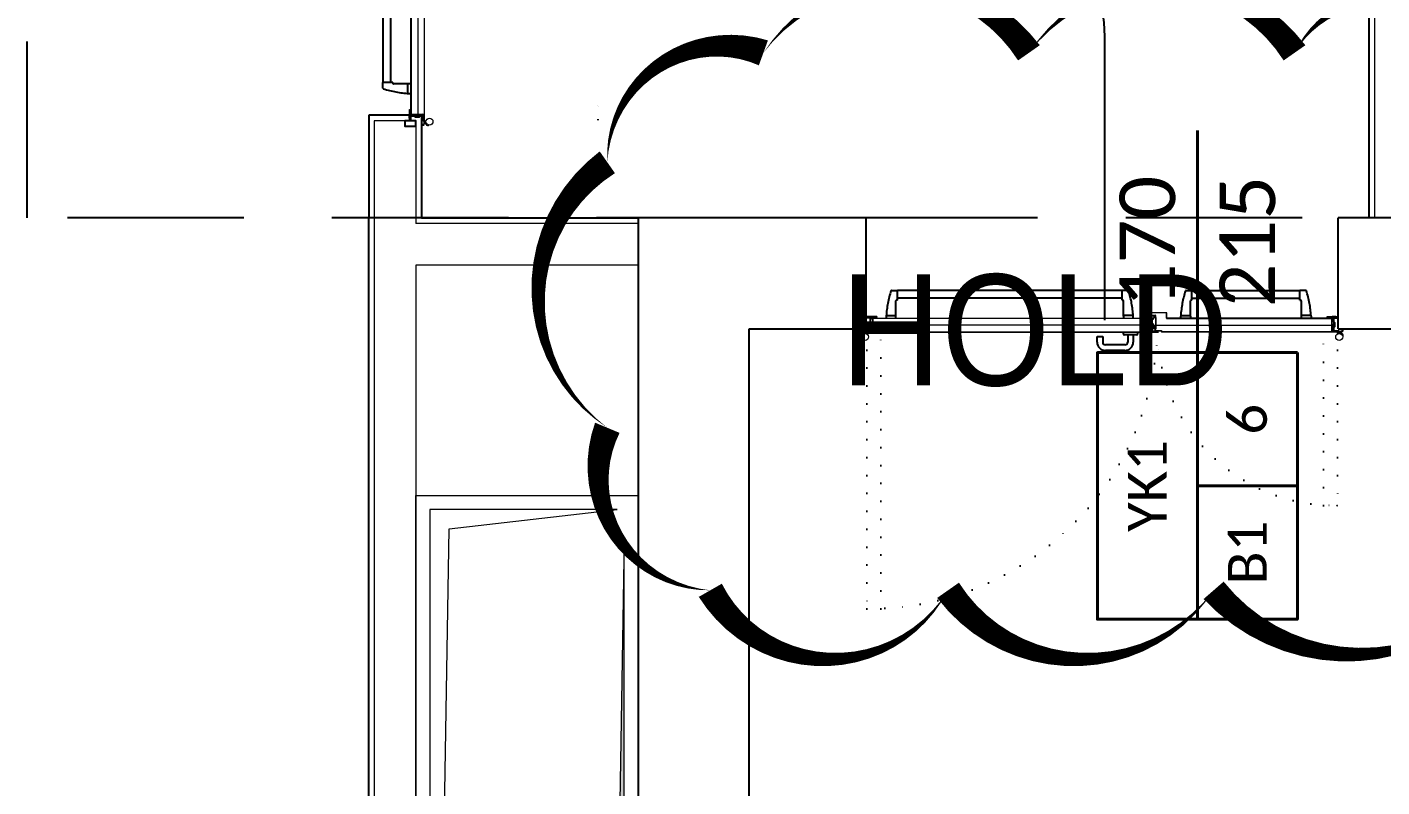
# Model space of a CAD drawing. Header units: metres. Extents: x -20317 to 2216, y -10281 to 3094.
# Drawn here: x -1678.4 to -1190.7, y -6830.8 to -6557.2 of the extents above; entities that cross this region are included whole.
import ezdxf
from ezdxf.enums import TextEntityAlignment as Align

# ---------------------------------------------------------------- set-up
doc = ezdxf.new("R2010")
doc.units = ezdxf.units.M
doc.header["$MEASUREMENT"] = 0
doc.linetypes.add('DOT', pattern=[6.35, 0, -6.35])
doc.linetypes.add('HIDDEN', pattern=[9.525, 6.35, -3.175])
doc.layers.get('0').update_dxf_attribs({"color": 30, "lineweight": 0})
for name, color, linetype in [('6', 242, 'Continuous'), ('AG-DOOR', 2, 'Continuous'), ('AG-DOOR-OPENING', 9, 'HIDDEN'), ('AG-HATCH', 9, 'Continuous'), ('AG-PLASTER', 73, 'Continuous'), ('V-2_Column', 160, 'Continuous'), ('V-2_Wall_Concrete', 160, 'Continuous')]:
    doc.layers.add(name, color=color, linetype=linetype)
for name, color, linetype, lineweight in [('Ag-040', 2, 'Continuous', 20), ('AG-DOOR-NOTATION-FIRE', 1, 'Continuous', 40), ('AG-Door_Aluminum', 60, 'Continuous', 13), ('AG-Insulation_Heat_Rockwool', 95, 'BATTING', 13), ('AG-Wall', 4, 'Continuous', 20), ('HOLD', 7, 'Continuous', 0), ('shaft', 3, 'Continuous', 20)]:
    doc.layers.add(name, color=color, linetype=linetype, lineweight=lineweight)
doc.styles.add('ARIAL-ING', font='arial.ttf')
doc.styles.add('CALIBRI LIGHT', font='calibril.ttf')
doc.linetypes.add('BATTING', pattern='A,0.00254,-2.54,[134,ltypeshp.shx,S=2.54,R=0,X=-2.54,Y=0],-5.08,[134,ltypeshp.shx,S=2.54,R=180,X=2.54,Y=0],-2.54', length=10.16254)

# ---------------------------------------------------------------- blocks, each defined once
blk = doc.blocks.new('A$C25E070F3')
at = {"layer": 'AG-PLASTER'}
for p, q in [((2530, 11880), (2530, 9500)), ((-880, 9870), (-1070, 9870)), ((-1070, 9870), (-1070, 9500)), ((-880, 9870), (-880, 9500)), ((-1070, -2270), (-1070, 9500)), ((-880, 9500), (-100, 9500))]:
    blk.add_line(p, q, dxfattribs=at)
at = {"layer": 'AG-Wall'}
for p, q in [((2550, 11900), (2550, 9500)), ((-900, 9850), (-1050, 9850)), ((-1050, 9850), (-1050, -2250)), ((-900, 9850), (-900, 9480)), ((-100, 9480), (-900, 9480)), ((-100, 9330), (-900, 9330)), ((-900, 9330), (-900, 4000))]:
    blk.add_line(p, q, dxfattribs=at)
at = {"layer": 'V-2_Wall_Concrete', "ltscale": 1000, "transparency": 33554687}
for p, q in [((720, 9500), (-100, 9500)), ((-100, 9500), (-100, -100)), ((720, 9100), (720, 9500)), ((6100, 9500), (2420, 9500)), ((2420, 9100), (2420, 9500)), ((300, 300), (300, 9100)), ((300, 9100), (720, 9100)), ((2420, 9100), (5700, 9100))]:
    blk.add_line(p, q, dxfattribs=at)
blk = doc.blocks.new('$0$A$C742A37F2')
at = {"layer": '6'}
blk.add_line((81.5295, -61.7913), (81.5295, -60.7704), dxfattribs=at)
blk.add_arc((81.0295, -60.7704), 0.5, 0, 90, dxfattribs=at)
blk = doc.blocks.new('conta')
at = {"layer": 'AG-Door_Aluminum', "ltscale": 10}
for p, q in [((-2649.87, 5345.53), (-2649.81, 5345.61)), ((-2649.72, 5345.4), (-2649.28, 5345.4)), ((-2649.25, 5345.41), (-2649.09, 5345.51)), ((-2649.88, 5344.46), (-2649.78, 5344.3)), ((-2649.78, 5344.3), (-2649.74, 5344.3)), ((-2648.97, 5344.05), (-2648.78, 5343.8)), ((-2648.87, 5344.09), (-2648.7, 5343.86)), ((-2648.83, 5344.87), (-2648.56, 5345.24)), ((-2648.77, 5345.12), (-2648.63, 5345.3)), ((-2648.71, 5343.79), (-2648.71, 5343.79)), ((-2648.56, 5345.31), (-2648.56, 5345.31))]:
    blk.add_line(p, q, dxfattribs=at)
for centre, radius, start, end in [((-2653.03, 5345), 3.19, 350.4674, 8.9372), ((-2649.83, 5345.5), 0.05, 140.6345, 188.9372), ((-2649.74, 5345.58), 0.0696, 22.2428, 159.258), ((-2650.94, 5345.01), 1.24, 340.3382, 16.7772), ((-2649.72, 5345.37), 0.03, 90, 196.7772), ((-2649.28, 5345.45), 0.05, 270, 303.0062), ((-2649.08, 5345.49), 0.03, 4.7972, 123.0062), ((-2650.22, 5344.99), 1.27, 338.7066, 23.0418), ((-2649.01, 5345.57), 0.05, 18.7951, 42.1429), ((-2651.17, 5344.83), 2.33, 7.5897, 18.7951), ((-2649.87, 5344.47), 0.02, 170.4674, 213.7451), ((-2649.74, 5344.58), 0.03, 160.3382, 273.2666), ((-2649.56, 5341.55), 3.01, 80.4362, 93.2666), ((-2649.22, 5344.14), 0.231, 353.9571, 81.9004), ((-2649.06, 5344.54), 0.03, 260.4362, 338.7066), ((-2648.89, 5344.11), 0.1, 173.9571, 217.2653), ((-2658.2, 5345.19), 9.36, 353.6857, 357.8537), ((-2648.79, 5344.15), 0.1, 173.6857, 217.2653), ((-2648.81, 5345.15), 0.05, 187.5897, 322.7347), ((-2648.79, 5344.84), 0.05, 142.7347, 180.2669), ((-2648.74, 5343.83), 0.05, 217.2653, 307.2653), ((-2648.74, 5343.83), 0.05, 307.2653, 37.2653), ((-2648.59, 5345.27), 0.05, 52.7347, 142.7347), ((-2648.59, 5345.27), 0.05, 322.7347, 52.7347)]:
    blk.add_arc(centre, radius, start, end, dxfattribs=at)
for points, knots in [([(-2648.98, 5345.6), (-2649, 5345.63), (-2649.09, 5345.71), (-2649.23, 5345.44), (-2649.32, 5345.74), (-2649.39, 5345.46), (-2649.51, 5345.75), (-2649.59, 5345.5), (-2649.65, 5345.57), (-2649.68, 5345.61)], [0.0086373, 0.0086373, 0.0086373, 0.0086373, 0.1097304, 0.3133405, 0.4430081, 0.5658764, 0.7165186, 0.8527974, 0.9648495, 0.9648495, 0.9648495, 0.9648495]), ([(-2649.74, 5344.31), (-2649.74, 5344.34), (-2649.7, 5344.52), (-2649.59, 5344.33), (-2649.34, 5344.36), (-2649.23, 5344.37), (-2649.18, 5344.37)], [0, 0, 0, 0, 0.1008757, 0.3841126, 0.5436166, 0.6906785, 0.6906785, 0.6906785, 0.6906785])]:
    blk.add_open_spline(points, degree=3, knots=knots, dxfattribs=at)
blk = doc.blocks.new('YANGIN KAC KAPI')
at = {"layer": 'AG-HATCH', "lineweight": 5, "ltscale": 2}
h = blk.add_hatch(color=256, dxfattribs=at)
h.dxf.hatch_style = 1
h.paths.add_polyline_path([(-1.6435, -0.0225), (-1.6455, -0.0225), (-1.6455, -0.0085), (-1.6435, -0.0085)])
h = blk.add_hatch(color=256, dxfattribs=at)
h.dxf.hatch_style = 1
h.paths.add_polyline_path([(0.0235, -0.0225), (0.0255, -0.0225), (0.0255, -0.0085), (0.0235, -0.0085)])
at = {"layer": 'AG-DOOR', "color": 4, "lineweight": -2, "ltscale": 10}
for p, q in [((-0.728, 0.0772), (-0.798, 0.0772)), ((-0.728, 0.0572), (-0.798, 0.0572)), ((-0.828, 0.0472), (-0.828, 0.0272)), ((-0.828, 0.0272), (-0.808, 0.0272)), ((-0.808, 0.0272), (-0.808, 0.0472)), ((-0.733, 0.0187), (-0.733, 0.0112)), ((-0.6855, 0.0212), (-0.7305, 0.0212)), ((-0.718, 0.0212), (-0.718, 0.0472)), ((-0.698, 0.0212), (-0.698, 0.0472)), ((-0.683, 0.0112), (-0.683, 0.0187))]:
    blk.add_line(p, q, dxfattribs=at)
at = {"layer": 'AG-DOOR', "color": 9, "linetype": 'HIDDEN', "ltscale": 100}
for p, q in [((-1.5872, -0.0463), (-1.5872, -0.0388)), ((-1.5872, -0.0463), (-1.5872, -0.0388)), ((-1.5872, -0.0463), (-1.5872, -0.0388)), ((-1.5522, -0.0388), (-1.5522, -0.0463)), ((-1.5522, -0.0463), (-1.5522, -0.1013)), ((-0.733, -0.0463), (-0.733, -0.0388)), ((-0.733, -0.0463), (-0.733, -0.0388)), ((-0.733, -0.0463), (-0.733, -0.0388)), ((-0.733, -0.0463), (-0.733, -0.1013)), ((-0.698, -0.0388), (-0.698, -0.0463)), ((-0.527, -0.0388), (-0.527, -0.0463)), ((-0.492, -0.0463), (-0.492, -0.0388)), ((-0.492, -0.0463), (-0.492, -0.0388)), ((-0.492, -0.0463), (-0.492, -0.0388)), ((-0.492, -0.0463), (-0.492, -0.1013)), ((-0.0928, -0.0388), (-0.0928, -0.0463)), ((-0.0928, -0.0463), (-0.0928, -0.1013)), ((-0.0578, -0.0463), (-0.0578, -0.0388)), ((-0.0578, -0.0463), (-0.0578, -0.0388)), ((-0.0578, -0.0463), (-0.0578, -0.0388)), ((-1.5847, -0.0488), (-1.5547, -0.0488)), ((-0.7005, -0.0488), (-0.7305, -0.0488)), ((-0.5245, -0.0488), (-0.4945, -0.0488)), ((-0.0603, -0.0488), (-0.0903, -0.0488)), ((-1.5679, -0.1388), (-1.5472, -0.1388)), ((-1.5472, -0.1038), (-1.5497, -0.1038)), ((-1.5472, -0.1038), (-1.5472, -0.1388)), ((-0.738, -0.1113), (-1.5472, -0.1113)), ((-0.738, -0.1388), (-1.5472, -0.1388)), ((-0.738, -0.1038), (-0.738, -0.1388)), ((-0.738, -0.1038), (-0.7355, -0.1038)), ((-0.7173, -0.1388), (-0.738, -0.1388)), ((-0.5077, -0.1388), (-0.487, -0.1388)), ((-0.487, -0.1038), (-0.4895, -0.1038)), ((-0.487, -0.1038), (-0.487, -0.1388)), ((-0.487, -0.1113), (-0.0978, -0.1113)), ((-0.487, -0.1388), (-0.0978, -0.1388)), ((-0.0978, -0.1038), (-0.0978, -0.1388)), ((-0.0978, -0.1038), (-0.0953, -0.1038)), ((-0.0771, -0.1388), (-0.0978, -0.1388))]:
    blk.add_line(p, q, dxfattribs=at)
at = {"layer": 'AG-DOOR', "color": 9, "ltscale": 10}
for p, q in [((-0.627, -0.001), (-0.63, -0.001)), ((-0.63, -0.0203), (-0.627, -0.0203)), ((-0.627, -0.016), (-0.627, -0.001)), ((-0.627, -0.0035), (-0.617, -0.0035)), ((-0.627, -0.0055), (-0.617, -0.0055)), ((-0.617, -0.0095), (-0.627, -0.016)), ((-0.627, -0.0203), (-0.627, -0.016))]:
    blk.add_line(p, q, dxfattribs=at)
at = {"layer": 'AG-DOOR', "color": 4, "lineweight": -2, "ltscale": 10}
for centre, radius, start, end in [((-0.798, 0.0472), 0.03, 90, 180), ((-0.798, 0.0472), 0.01, 90, 180), ((-0.728, 0.0472), 0.03, 0, 90), ((-0.728, 0.0472), 0.01, 0, 90), ((-0.7305, 0.0187), 0.0025, 90, 180), ((-0.6855, 0.0187), 0.0025, 0, 90)]:
    blk.add_arc(centre, radius, start, end, dxfattribs=at)
at = {"layer": 'AG-DOOR', "color": 9, "linetype": 'HIDDEN', "ltscale": 100}
for centre, radius, start, end in [((-1.2116, -0.0232), 0.3763, 183.5277, 197.6198), ((-1.5847, -0.0463), 0.0025, 180, 270), ((-1.5547, -0.0463), 0.0025, 270, 0), ((-0.7305, -0.0463), 0.0025, 180, 270), ((-0.7305, -0.0463), 0.0025, 180, 270), ((-0.7305, -0.0463), 0.0025, 180, 270), ((-1.0736, -0.0232), 0.3763, 342.3802, 356.4723), ((-0.7005, -0.0463), 0.0025, 270, 0), ((-0.1514, -0.0232), 0.3763, 183.5277, 197.6198), ((-0.5245, -0.0463), 0.0025, 180, 270), ((-0.4945, -0.0463), 0.0025, 270, 0), ((-0.4945, -0.0463), 0.0025, 270, 0), ((-0.4945, -0.0463), 0.0025, 270, 0), ((-0.0903, -0.0463), 0.0025, 180, 270), ((-0.4334, -0.0232), 0.3763, 342.3802, 356.4723), ((-0.0603, -0.0463), 0.0025, 270, 0), ((-1.5679, -0.1363), 0.0025, 197.6198, 270), ((-1.5497, -0.1013), 0.0025, 180, 270), ((-0.7355, -0.1013), 0.0025, 270, 0), ((-0.7173, -0.1363), 0.0025, 270, 342.3802), ((-0.5077, -0.1363), 0.0025, 197.6198, 270), ((-0.4895, -0.1013), 0.0025, 180, 270), ((-0.0953, -0.1013), 0.0025, 270, 0), ((-0.0771, -0.1363), 0.0025, 270, 342.3802)]:
    blk.add_arc(centre, radius, start, end, dxfattribs=at)
at = {"layer": 'AG-DOOR-OPENING', "color": 9, "linetype": 'DOT'}
for points in [[(-1.657, 0.0112), (-1.657, 1.0072, -0.414214), (-1.656, 1.0082), (-1.608, 1.0082, -0.414214), (-1.607, 1.0072), (-1.607, 0.0112)], [(0.037, 0.0112), (0.037, 0.6352, 0.414214), (0.036, 0.6362), (-0.012, 0.6362, 0.414214), (-0.013, 0.6352), (-0.013, 0.0112)]]:
    blk.add_lwpolyline(points, format="xyb", dxfattribs=at)
for centre, radius, start, end in [((-1.6505, -0.0343), 1.0415, 2.4474, 90.355), ((0.0275, -0.0023), 0.6376, 89.1449, 178.8679)]:
    blk.add_arc(centre, radius, start, end, dxfattribs=at)
at = {"layer": 'AG-Door_Aluminum', "color": 9, "ltscale": 10}
for p, q in [((-1.6755, 0.0251), (-1.679, 0.024)), ((-1.6713, 0.0143), (-1.6705, 0.0108)), ((-1.6705, 0.0108), (-1.6676, 0.0114)), ((-1.6676, 0.0114), (-1.6686, 0.0162)), ((-1.6676, 0.01), (-1.6676, 0.0167)), ((-1.6646, 0.01), (-1.6646, 0.0161)), ((-1.6547, 0.0195), (-1.6595, 0.0149)), ((-1.642, 0.008), (-1.6568, 0.008)), ((-1.642, 0.005), (-1.6431, 0.005)), ((-1.64, -0.0085), (-1.64, 0.003)), ((0.02, -0.0085), (0.02, 0.003)), ((0.022, 0.008), (0.0368, 0.008)), ((0.022, 0.005), (0.0231, 0.005)), ((0.0347, 0.0195), (0.0395, 0.0149)), ((0.0446, 0.01), (0.0446, 0.0161)), ((0.0476, 0.01), (0.0476, 0.0167)), ((0.0476, 0.0114), (0.0486, 0.0162)), ((0.0505, 0.0108), (0.0476, 0.0114)), ((0.0513, 0.0143), (0.0505, 0.0108)), ((0.0555, 0.0251), (0.059, 0.024)), ((-1.64, -0.0174), (-1.64, -0.0085)), ((-1.637, -0.0174), (-1.64, -0.0174)), ((0.017, -0.0174), (0.02, -0.0174)), ((0.02, -0.0174), (0.02, -0.0085))]:
    blk.add_line(p, q, dxfattribs=at)
at = {"layer": 'AG-Door_Aluminum', "ltscale": 0.3}
for p, q in [((-1.657, 0.0092), (-1.657, 0.0102)), ((-1.656, 0.0112), (-0.6109, 0.0112)), ((-1.656, 0.0102), (-0.611, 0.0102)), ((-1.656, 0.0102), (-1.656, 0.0092)), ((-1.656, 0.0092), (-1.637, 0.0092)), ((-1.656, 0.0082), (-1.639, 0.0082)), ((-1.655, 0.0092), (-1.655, 0.0102)), ((-1.639, 0.0092), (-1.639, 0.0082)), ((-1.637, -0.0085), (-1.637, 0.0092)), ((-1.636, -0.0085), (-1.636, 0.0092)), ((-0.631, -0.0085), (-0.631, 0.0092)), ((-0.63, -0.0085), (-0.63, 0.0092)), ((-0.611, 0.0092), (-0.63, 0.0092)), ((-0.628, 0.0092), (-0.628, 0.0082)), ((-0.611, 0.0082), (-0.628, 0.0082)), ((-0.6186, 0.006), (-0.6186, -0.0005)), ((-0.6176, 0.007), (-0.5982, 0.007)), ((-0.6171, 0.006), (-0.5977, 0.006)), ((-0.612, 0.0092), (-0.612, 0.0102)), ((-0.611, 0.0102), (-0.611, 0.0092)), ((-0.61, 0.0092), (-0.61, 0.0102)), ((-0.5982, 0.007), (-0.5945, 0.0112)), ((-0.5977, 0.006), (-0.5941, 0.0102)), ((0.036, 0.0112), (-0.5945, 0.0112)), ((0.036, 0.0102), (-0.5941, 0.0102)), ((0.016, -0.0085), (0.016, 0.0092)), ((0.017, -0.0085), (0.017, 0.0092)), ((0.036, 0.0092), (0.017, 0.0092)), ((0.019, 0.0092), (0.019, 0.0082)), ((0.036, 0.0082), (0.019, 0.0082)), ((0.035, 0.0092), (0.035, 0.0102)), ((0.036, 0.0102), (0.036, 0.0092)), ((0.037, 0.0092), (0.037, 0.0102)), ((-1.637, -0.0378), (-1.637, -0.0085)), ((-1.636, -0.0378), (-1.636, -0.0085)), ((-0.631, -0.0378), (-1.636, -0.0378)), ((-1.636, -0.0388), (-0.631, -0.0388)), ((-0.6468, -0.0576), (-0.6468, -0.0421)), ((-0.6458, -0.0411), (-0.6335, -0.0411)), ((-0.6458, -0.0571), (-0.6458, -0.0426)), ((-0.6453, -0.0421), (-0.6341, -0.0421)), ((-0.6336, -0.0427), (-0.6348, -0.0489)), ((-0.631, -0.0378), (-0.631, -0.0085)), ((-0.63, -0.0378), (-0.63, -0.0085)), ((-0.6176, -0.0491), (-0.6176, -0.0416)), ((-0.5783, -0.0388), (-0.5783, -0.0571)), ((-0.5773, -0.0378), (0.016, -0.0378)), ((-0.5773, -0.0393), (-0.5773, -0.0576)), ((0.016, -0.0388), (-0.5768, -0.0388)), ((0.016, -0.0378), (0.016, -0.0085)), ((0.017, -0.0378), (0.017, -0.0085)), ((-0.5783, -0.0586), (-0.6458, -0.0586)), ((-0.5788, -0.0576), (-0.6453, -0.0576)), ((-0.6338, -0.0501), (-0.6186, -0.0501))]:
    blk.add_line(p, q, dxfattribs=at)
at = {"layer": 'AG-Door_Aluminum', "color": 4, "ltscale": 0.3}
for p, q in [((-1.6448, 0.0044), (-1.6448, -0.0057)), ((0.0248, 0.0044), (0.0248, -0.0057)), ((-1.6453, -0.0384), (-1.6567, -0.0384)), ((-1.6473, -0.0085), (-1.6473, -0.0082)), ((-1.6473, -0.0228), (-1.6473, -0.0085)), ((-1.6448, -0.0253), (-1.6448, -0.0379)), ((0.0248, -0.0253), (0.0248, -0.0379)), ((0.0253, -0.0384), (0.0367, -0.0384)), ((0.0273, -0.0085), (0.0273, -0.0082)), ((0.0273, -0.0228), (0.0273, -0.0085))]:
    blk.add_line(p, q, dxfattribs=at)
for points in [[(-1.6742, 0.0074), (-1.6742, 0), (-1.676, 0), (-1.676, 0.0074, -0.414214), (-1.6734, 0.01), (-1.6624, 0.01, -0.414214), (-1.66, 0.0076, 0.414214), (-1.6594, 0.007), (-1.6456, 0.007)], [(-1.6456, 0.0052), (-1.6594, 0.0052, -0.414214), (-1.6618, 0.0076, 0.414214), (-1.6624, 0.0082), (-1.6734, 0.0082, 0.414214), (-1.6742, 0.0074)], [(-1.643, 0.0044), (-1.643, -0.006, -0.414214), (-1.645, -0.008, 0.414214), (-1.6455, -0.0085), (-1.6455, -0.0225, 0.414214), (-1.645, -0.023, -0.414214), (-1.643, -0.025), (-1.643, -0.0379, -0.414214), (-1.6453, -0.0402), (-1.6567, -0.0402, 1), (-1.6567, -0.0432), (-1.6218, -0.0432)], [(0.023, 0.0044), (0.023, -0.006, 0.414214), (0.025, -0.008, -0.414214), (0.0255, -0.0085), (0.0255, -0.0225, -0.414214), (0.025, -0.023, 0.414214), (0.023, -0.025), (0.023, -0.0379, 0.414214), (0.0253, -0.0402), (0.0367, -0.0402, -1), (0.0367, -0.0432), (0.0018, -0.0432)], [(0.0542, 0.0074), (0.0542, 0), (0.056, 0), (0.056, 0.0074, 0.414214), (0.0534, 0.01), (0.0424, 0.01, 0.414214), (0.04, 0.0076, -0.414214), (0.0394, 0.007), (0.0256, 0.007)], [(0.0256, 0.0052), (0.0394, 0.0052, 0.414214), (0.0418, 0.0076, -0.414214), (0.0424, 0.0082), (0.0534, 0.0082, -0.414214), (0.0542, 0.0074)], [(-1.631, -0.0432), (-1.631, -0.0414), (-1.6218, -0.0414, -1), (-1.6218, -0.045), (-1.6567, -0.045)], [(0.011, -0.0432), (0.011, -0.0414), (0.0018, -0.0414, 1), (0.0018, -0.045), (0.0367, -0.045)]]:
    blk.add_lwpolyline(points, format="xyb", dxfattribs=at)
at = {"layer": 'AG-Door_Aluminum', "ltscale": 0.3}
for points in [[(-0.6176, 0.0055), (-0.6176, 0, 0.414214), (-0.6171, -0.0005), (-0.6168, -0.0005, -0.414214), (-0.6158, -0.0015), (-0.6158, -0.0401, -0.414214), (-0.6168, -0.0411), (-0.6171, -0.0411)], [(-0.6176, -0.0015), (-0.6173, -0.0015, -0.414214), (-0.6168, -0.002), (-0.6168, -0.0396, -0.414214), (-0.6173, -0.0401), (-0.6176, -0.0401, 0.414214), (-0.6186, -0.0411), (-0.6186, -0.0486, -0.414214), (-0.6191, -0.0491), (-0.6332, -0.0491, -0.469603), (-0.6337, -0.0485), (-0.6325, -0.0422)]]:
    blk.add_lwpolyline(points, format="xyb", dxfattribs=at)
at = {"layer": 'AG-Door_Aluminum', "color": 9, "ltscale": 10}
for centre in [(-1.6634, 0.0286), (0.0434, 0.0286)]:
    blk.add_circle(centre, 0.0126, dxfattribs=at)
for centre, radius, start, end in [((-1.6634, 0.0286), 0.0163, 196.3458, 241.2012), ((-1.6715, 0.0156), 0.00297, 12.1292, 36.6827), ((-1.6568, 0.012), 0.007, 144.8285, 196.6008), ((-1.6568, 0.012), 0.004, 133.501, 269.7288), ((-1.642, 0.003), 0.005, 0, 89.9977), ((-1.642, 0.003), 0.002, 0, 90), ((0.022, 0.003), 0.005, 90.0023, 180), ((0.022, 0.003), 0.002, 90, 180), ((0.0368, 0.012), 0.004, 270.2712, 46.499), ((0.0368, 0.012), 0.007, 343.3992, 35.1715), ((0.0515, 0.0156), 0.00297, 143.3173, 167.8708), ((0.0434, 0.0286), 0.0163, 298.7988, 343.6542)]:
    blk.add_arc(centre, radius, start, end, dxfattribs=at)
at = {"layer": 'AG-Door_Aluminum', "ltscale": 0.3}
for centre, radius, start, end in [((-1.656, 0.0102), 0.001, 90, 180), ((-1.656, 0.0092), 0.001, 180, 270), ((-1.637, 0.0092), 0.001, 0, 90), ((-0.63, 0.0092), 0.001, 90, 180), ((-0.6176, 0.006), 0.001, 90, 180), ((-0.6171, 0.0055), 0.0005, 90, 180), ((-0.611, 0.0102), 0.001, 0, 90), ((-0.611, 0.0092), 0.001, 270, 0), ((0.017, 0.0092), 0.001, 90, 180), ((0.036, 0.0102), 0.001, 0, 90), ((0.036, 0.0092), 0.001, 270, 0), ((-1.636, -0.0378), 0.001, 180, 270), ((-0.6458, -0.0421), 0.001, 90, 180), ((-0.6453, -0.0426), 0.0005, 90, 180), ((-0.6341, -0.0426), 0.0005, 348.932, 90), ((-0.6335, -0.0421), 0.001, 349.3803, 90), ((-0.631, -0.0378), 0.001, 270, 0), ((-0.6176, -0.0005), 0.001, 180, 270), ((-0.6171, -0.0416), 0.0005, 90, 180), ((-0.5773, -0.0388), 0.001, 90.0003, 180), ((-0.5768, -0.0393), 0.0005, 90, 180), ((0.016, -0.0378), 0.001, 270, 0), ((-0.6458, -0.0576), 0.001, 180, 270), ((-0.6453, -0.0571), 0.0005, 180, 270), ((-0.6338, -0.0491), 0.001, 168.932, 270), ((-0.6186, -0.0491), 0.001, 270, 0), ((-0.5788, -0.0571), 0.0005, 270, 0), ((-0.5783, -0.0576), 0.001, 270, 0)]:
    blk.add_arc(centre, radius, start, end, dxfattribs=at)
at = {"layer": 'AG-Door_Aluminum', "color": 4, "ltscale": 0.3}
for centre, radius, start, end in [((-1.6456, 0.0044), 0.0026, 0, 90), ((-1.6456, 0.0044), 0.0008, 0, 90), ((0.0256, 0.0044), 0.0026, 90, 180), ((0.0256, 0.0044), 0.0008, 90, 180), ((-1.6567, -0.0417), 0.0033, 90, 270), ((-1.6453, -0.0082), 0.002, 90, 180), ((-1.6453, -0.0228), 0.002, 180, 270), ((-1.6453, -0.0057), 0.0005, 270, 0), ((-1.6453, -0.0253), 0.0005, 0, 90), ((-1.6453, -0.0379), 0.0005, 270, 0), ((0.0253, -0.0057), 0.0005, 180, 270), ((0.0253, -0.0253), 0.0005, 90, 180), ((0.0253, -0.0379), 0.0005, 180, 270), ((0.0253, -0.0082), 0.002, 0, 90), ((0.0253, -0.0228), 0.002, 270, 0), ((0.0367, -0.0417), 0.0033, 270, 90)]:
    blk.add_arc(centre, radius, start, end, dxfattribs=at)
at = {"layer": 'AG-HATCH', "color": 9, "linetype": 'Continuous'}
for p, q in [((-1.6565, -0.0427), (-1.6565, -0.0422)), ((-1.6514, -0.0419), (-1.6504, -0.0403)), ((-1.651, -0.0432), (-1.6378, -0.0432)), ((-1.6503, -0.0413), (-1.6498, -0.0407)), ((-1.6501, -0.0416), (-1.6484, -0.0416)), ((-1.6476, -0.0412), (-1.6471, -0.0403)), ((-1.6469, -0.0413), (-1.6466, -0.0407)), ((-1.6467, -0.0416), (-1.6451, -0.0416)), ((-1.643, -0.0395), (-1.643, -0.0353)), ((-1.642, -0.0352), (-1.6405, -0.0403)), ((0.031, -0.0432), (0.0178, -0.0432)), ((0.022, -0.0352), (0.0205, -0.0403)), ((0.023, -0.0395), (0.023, -0.0353)), ((0.0267, -0.0416), (0.0251, -0.0416)), ((0.0269, -0.0413), (0.0266, -0.0407)), ((0.0276, -0.0412), (0.0271, -0.0403)), ((0.0301, -0.0416), (0.0284, -0.0416)), ((0.0303, -0.0413), (0.0298, -0.0407)), ((0.0314, -0.0419), (0.0304, -0.0403)), ((0.0315, -0.0427), (0.0315, -0.0422))]:
    blk.add_line(p, q, dxfattribs=at)
at = {"layer": 'AG-HATCH', "ltscale": 2.5}
for points in [[(-1.68, -0.06), (-1.66, -0.06), (-1.66, -0.02), (-1.68, -0.02), (-1.68, -0.06)], [(0.04, -0.06), (0.06, -0.06), (0.06, -0.02), (0.04, -0.02), (0.04, -0.06)]]:
    blk.add_lwpolyline(points, dxfattribs=at)
at = {"layer": 'AG-HATCH', "lineweight": 5, "ltscale": 2}
for points in [[(-1.6455, -0.0225), (-1.6435, -0.0225), (-1.6435, -0.0085), (-1.6455, -0.0085), (-1.6455, -0.0225)], [(0.0255, -0.0225), (0.0235, -0.0225), (0.0235, -0.0085), (0.0255, -0.0085), (0.0255, -0.0225)]]:
    blk.add_lwpolyline(points, dxfattribs=at)
at = {"layer": 'AG-HATCH', "color": 9, "linetype": 'Continuous'}
for centre, radius, start, end in [((-1.6461, -0.1754), 0.1336, 92.2975, 94.4863), ((-1.6514, -0.0182), 0.0251, 258.2003, 270.9174), ((-1.6501, -0.0405), 0.000316, 324.9586, 145.0152), ((-1.6501, -0.0414), 0.000211, 145.0123, 270), ((-1.6484, -0.0406), 0.00105, 270.0106, 324.9923), ((-1.6468, -0.0405), 0.000316, 331.169, 157.4401), ((-1.6467, -0.0414), 0.000211, 151.2102, 270), ((-1.6451, -0.0395), 0.00211, 270, 0), ((-1.6425, -0.0353), 0.000526, 15.5884, 180), ((-1.6391, -0.0399), 0.00147, 195.5887, 270), ((-1.6386, -0.0169), 0.0245, 268.7806, 294.546), ((-1.6425, -0.0108), 0.0327, 278.2922, 296.0474), ((-1.6283, -0.0397), 0.000526, 285.3148, 104.5082), ((0.0083, -0.0397), 0.000526, 75.4918, 254.6852), ((0.0225, -0.0108), 0.0327, 243.9526, 261.7078), ((0.0186, -0.0169), 0.0245, 245.454, 271.2194), ((0.0191, -0.0399), 0.00147, 270, 344.4113), ((0.0225, -0.0353), 0.000526, 0, 164.4116), ((0.0251, -0.0395), 0.00211, 180, 270), ((0.0268, -0.0405), 0.000316, 22.5599, 208.831), ((0.0267, -0.0414), 0.000211, 270, 28.7898), ((0.0284, -0.0406), 0.00105, 215.0077, 269.9894), ((0.0301, -0.0405), 0.000316, 34.9848, 215.0414), ((0.0301, -0.0414), 0.000211, 270, 34.9877), ((0.031, -0.0427), 0.000526, 270, 0), ((0.031, -0.0422), 0.000526, 0, 35.0077)]:
    blk.add_arc(centre, radius, start, end, dxfattribs=at)
at = {"layer": 'AG-Insulation_Heat_Rockwool', "ltscale": 0.45}
for p, q in [((-0.631, -0.0138), (-1.636, -0.0138)), ((-0.6158, -0.0138), (0.016, -0.0138))]:
    blk.add_line(p, q, dxfattribs=at)
at = {"layer": 'AG-DOOR', "xscale": -0.01, "yscale": 0.01, "zscale": 0.01, "rotation": 270}
blk.add_blockref('conta', (-54.0784, 26.4499), dxfattribs=at)
blk = doc.blocks.new('*U118')
blk.add_lwpolyline([(1000, -450), (2200, -450), (2200, 450), (1000, 450)], close=True)
for points in [[(2200, 0), (0, 0)], [(1600, -450), (1600, 0)]]:
    blk.add_lwpolyline(points)
at = {"style": 'CALIBRI LIGHT'}
for tag, height, p in [('GENİŞLİK', 250, (500, 225)), ('KAPIKODU', 175, (1600, 225)), ('YÜKSEKLİK', 250, (500, -225)), ('KATTAKI.SAYISI', 175, (1300, -225)), ('BULUNDUGU.KAT', 175, (1900, -225))]:
    blk.add_attdef(tag, text='', height=height, dxfattribs=at).set_placement(p, align=Align.MIDDLE_CENTER)
blk = doc.blocks.new('YANGIN KAC KAPI MERD')
at = {"layer": 'AG-HATCH', "lineweight": 5, "ltscale": 2}
h = blk.add_hatch(color=256, dxfattribs=at)
h.dxf.hatch_style = 1
h.paths.add_polyline_path([(-168.35, 0.25), (-168.55, 0.25), (-168.55, -1.15), (-168.35, -1.15)])
h = blk.add_hatch(color=256, dxfattribs=at)
h.dxf.hatch_style = 1
h.paths.add_polyline_path([(-1.65, 0.25), (-1.45, 0.25), (-1.45, -1.15), (-1.65, -1.15)])
at = {"layer": 'AG-DOOR', "color": 9, "linetype": 'HIDDEN', "ltscale": 100}
for p, q in [((-160.79, 11.88), (-158.72, 11.88)), ((-77.8, 11.88), (-158.72, 11.88)), ((-158.72, 8.38), (-158.72, 11.88)), ((-77.8, 8.38), (-77.8, 11.88)), ((-75.73, 11.88), (-77.8, 11.88)), ((-54.77, 11.88), (-52.7, 11.88)), ((-52.7, 11.88), (-13.78, 11.88)), ((-52.7, 8.38), (-52.7, 11.88)), ((-13.78, 8.38), (-13.78, 11.88)), ((-11.71, 11.88), (-13.78, 11.88)), ((-159.22, 2.63), (-159.22, 8.13)), ((-158.72, 8.38), (-158.97, 8.38)), ((-77.8, 9.13), (-158.72, 9.13)), ((-77.8, 8.38), (-77.55, 8.38)), ((-77.3, 2.63), (-77.3, 8.13)), ((-53.2, 2.63), (-53.2, 8.13)), ((-52.7, 8.38), (-52.95, 8.38)), ((-52.7, 9.13), (-13.78, 9.13)), ((-13.78, 8.38), (-13.53, 8.38)), ((-13.28, 2.63), (-13.28, 8.13)), ((-162.72, 2.63), (-162.72, 1.88)), ((-162.72, 2.63), (-162.72, 1.88)), ((-162.72, 2.63), (-162.72, 1.88)), ((-162.47, 2.88), (-159.47, 2.88)), ((-159.22, 1.88), (-159.22, 2.63)), ((-77.3, 2.63), (-77.3, 1.88)), ((-77.3, 2.63), (-77.3, 1.88)), ((-77.3, 2.63), (-77.3, 1.88)), ((-74.05, 2.88), (-77.05, 2.88)), ((-73.8, 1.88), (-73.8, 2.63)), ((-56.7, 1.88), (-56.7, 2.63)), ((-56.45, 2.88), (-53.45, 2.88)), ((-53.2, 2.63), (-53.2, 1.88)), ((-53.2, 2.63), (-53.2, 1.88)), ((-53.2, 2.63), (-53.2, 1.88)), ((-13.28, 1.88), (-13.28, 2.63)), ((-10.03, 2.88), (-13.03, 2.88)), ((-9.78, 2.63), (-9.78, 1.88)), ((-9.78, 2.63), (-9.78, 1.88)), ((-9.78, 2.63), (-9.78, 1.88))]:
    blk.add_line(p, q, dxfattribs=at)
at = {"layer": 'AG-DOOR', "color": 9, "ltscale": 10}
for p, q in [((-67, 0.03), (-66.7, 0.03)), ((-66.7, 0.03), (-66.7, -0.4)), ((-66.7, -1.9), (-67, -1.9)), ((-65.7, -1.05), (-66.7, -0.4)), ((-66.7, -0.4), (-66.7, -1.9)), ((-66.7, -1.45), (-65.7, -1.45)), ((-66.7, -1.65), (-65.7, -1.65))]:
    blk.add_line(p, q, dxfattribs=at)
at = {"layer": 'AG-DOOR', "color": 4, "lineweight": -2, "ltscale": 10}
for p, q in [((-86.8, -4.72), (-84.8, -4.72)), ((-86.8, -6.72), (-86.8, -4.72)), ((-84.8, -4.72), (-84.8, -6.72)), ((-77.3, -3.87), (-77.3, -3.12)), ((-72.55, -4.12), (-77.05, -4.12)), ((-75.8, -4.12), (-75.8, -6.72)), ((-73.8, -4.12), (-73.8, -6.72)), ((-72.3, -3.12), (-72.3, -3.87)), ((-76.8, -7.72), (-83.8, -7.72)), ((-76.8, -9.72), (-83.8, -9.72))]:
    blk.add_line(p, q, dxfattribs=at)
at = {"layer": 'AG-DOOR', "color": 9, "linetype": 'HIDDEN', "ltscale": 100}
for centre, radius, start, end in [((-125.16, 0.32), 37.63, 162.3802, 176.4723), ((-160.79, 11.63), 0.25, 90, 162.3802), ((-75.73, 11.63), 0.25, 17.6198, 90), ((-111.36, 0.32), 37.63, 3.5277, 17.6198), ((-19.14, 0.32), 37.63, 162.3802, 176.4723), ((-54.77, 11.63), 0.25, 90, 162.3802), ((-11.71, 11.63), 0.25, 17.6198, 90), ((-47.34, 0.32), 37.63, 3.5277, 17.6198), ((-158.97, 8.13), 0.25, 90, 180), ((-77.55, 8.13), 0.25, 0, 90), ((-52.95, 8.13), 0.25, 90, 180), ((-13.53, 8.13), 0.25, 0, 90), ((-162.47, 2.63), 0.25, 90, 180), ((-159.47, 2.63), 0.25, 0, 90), ((-77.05, 2.63), 0.25, 90, 180), ((-77.05, 2.63), 0.25, 90, 180), ((-77.05, 2.63), 0.25, 90, 180), ((-74.05, 2.63), 0.25, 0, 90), ((-56.45, 2.63), 0.25, 90, 180), ((-53.45, 2.63), 0.25, 0, 90), ((-53.45, 2.63), 0.25, 0, 90), ((-53.45, 2.63), 0.25, 0, 90), ((-13.03, 2.63), 0.25, 90, 180), ((-10.03, 2.63), 0.25, 0, 90)]:
    blk.add_arc(centre, radius, start, end, dxfattribs=at)
at = {"layer": 'AG-DOOR', "color": 4, "lineweight": -2, "ltscale": 10}
for centre, radius, start, end in [((-77.05, -3.87), 0.25, 180, 270), ((-72.55, -3.87), 0.25, 270, 0), ((-83.8, -6.72), 3, 180, 270), ((-83.8, -6.72), 1, 180, 270), ((-76.8, -6.72), 1, 270, 0), ((-76.8, -6.72), 3, 270, 0)]:
    blk.add_arc(centre, radius, start, end, dxfattribs=at)
at = {"layer": 'AG-DOOR-OPENING', "color": 9, "linetype": 'DOT'}
for points in [[(-169.7, -3.12), (-169.7, -102.72, 0.414214), (-169.6, -102.82), (-164.8, -102.82, 0.414214), (-164.7, -102.72), (-164.7, -3.12)], [(-0.3, -3.12), (-0.3, -65.52, -0.414214), (-0.4, -65.62), (-5.2, -65.62, -0.414214), (-5.3, -65.52), (-5.3, -3.12)]]:
    blk.add_lwpolyline(points, format="xyb", dxfattribs=at)
for centre, radius, start, end in [((-169.05, 1.43), 104.15, 269.645, 357.5526), ((-1.25, -1.77), 63.76, 181.1321, 270.8551)]:
    blk.add_arc(centre, radius, start, end, dxfattribs=at)
at = {"layer": 'AG-Door_Aluminum', "color": 4, "ltscale": 0.3}
for p, q in [((-168.53, 1.84), (-169.67, 1.84)), ((-168.73, 0.28), (-168.73, -1.15)), ((-168.48, 0.53), (-168.48, 1.79)), ((-1.52, 0.53), (-1.52, 1.79)), ((-1.47, 1.84), (-0.33, 1.84)), ((-1.27, 0.28), (-1.27, -1.15)), ((-168.73, -1.15), (-168.73, -1.18)), ((-168.48, -2.44), (-168.48, -1.43)), ((-1.52, -2.44), (-1.52, -1.43)), ((-1.27, -1.15), (-1.27, -1.18))]:
    blk.add_line(p, q, dxfattribs=at)
at = {"layer": 'AG-Door_Aluminum', "ltscale": 0.3}
for p, q in [((-167.7, 1.78), (-167.7, -1.15)), ((-167.6, 1.88), (-67.1, 1.88)), ((-67.1, 1.78), (-167.6, 1.78)), ((-167.6, 1.78), (-167.6, -1.15)), ((-68.68, 3.76), (-68.68, 2.21)), ((-61.83, 3.86), (-68.58, 3.86)), ((-68.58, 3.71), (-68.58, 2.26)), ((-68.58, 2.11), (-67.35, 2.11)), ((-61.88, 3.76), (-68.53, 3.76)), ((-68.53, 2.21), (-67.41, 2.21)), ((-67.36, 2.27), (-67.48, 2.89)), ((-67.38, 3.01), (-65.86, 3.01)), ((-67.1, 1.78), (-67.1, -1.15)), ((-67, 1.78), (-67, -1.15)), ((-65.76, 2.91), (-65.76, 2.16)), ((-61.83, 1.88), (-61.83, 3.71)), ((-61.73, 1.93), (-61.73, 3.76)), ((-61.73, 1.78), (-2.4, 1.78)), ((-2.4, 1.88), (-61.68, 1.88)), ((-2.4, 1.78), (-2.4, -1.15)), ((-2.3, 1.78), (-2.3, -1.15)), ((-169.7, -2.92), (-169.7, -3.02)), ((-169.6, -2.82), (-167.9, -2.82)), ((-169.6, -2.92), (-167.7, -2.92)), ((-169.6, -3.02), (-169.6, -2.92)), ((-169.6, -3.02), (-65.1, -3.02)), ((-169.6, -3.12), (-65.09, -3.12)), ((-169.5, -2.92), (-169.5, -3.02)), ((-167.9, -2.92), (-167.9, -2.82)), ((-167.7, -1.15), (-167.7, -2.92)), ((-167.6, -1.15), (-167.6, -2.92)), ((-67.1, -1.15), (-67.1, -2.92)), ((-67, -1.15), (-67, -2.92)), ((-65.1, -2.92), (-67, -2.92)), ((-65.1, -2.82), (-66.8, -2.82)), ((-66.8, -2.92), (-66.8, -2.82)), ((-65.86, -2.6), (-65.86, -1.95)), ((-65.76, -2.7), (-63.82, -2.7)), ((-65.71, -2.6), (-63.77, -2.6)), ((-65.2, -2.92), (-65.2, -3.02)), ((-65.1, -3.02), (-65.1, -2.92)), ((-65, -2.92), (-65, -3.02)), ((-63.82, -2.7), (-63.45, -3.12)), ((-63.77, -2.6), (-63.41, -3.02)), ((-0.4, -3.12), (-63.45, -3.12)), ((-0.4, -3.02), (-63.41, -3.02)), ((-2.4, -1.15), (-2.4, -2.92)), ((-2.3, -1.15), (-2.3, -2.92)), ((-0.4, -2.92), (-2.3, -2.92)), ((-0.4, -2.82), (-2.1, -2.82)), ((-2.1, -2.92), (-2.1, -2.82)), ((-0.5, -2.92), (-0.5, -3.02)), ((-0.4, -3.02), (-0.4, -2.92)), ((-0.3, -2.92), (-0.3, -3.02))]:
    blk.add_line(p, q, dxfattribs=at)
at = {"layer": 'AG-Door_Aluminum', "color": 9, "ltscale": 10}
for p, q in [((-171.55, -4.51), (-171.9, -4.4)), ((-171.13, -3.43), (-171.05, -3.08)), ((-171.05, -3.08), (-170.76, -3.14)), ((-170.76, -3.14), (-170.86, -3.62)), ((-170.76, -3), (-170.76, -3.67)), ((-170.46, -3), (-170.46, -3.61)), ((-169.47, -3.95), (-169.95, -3.49)), ((-168.2, -2.8), (-169.68, -2.8)), ((-168.2, -2.5), (-168.31, -2.5)), ((-168, -0.26), (-168, -1.15)), ((-167.7, -0.26), (-168, -0.26)), ((-168, -1.15), (-168, -2.3)), ((-2.3, -0.26), (-2, -0.26)), ((-2, -0.26), (-2, -1.15)), ((-2, -1.15), (-2, -2.3)), ((-1.8, -2.5), (-1.69, -2.5)), ((-1.8, -2.8), (-0.32, -2.8)), ((-0.53, -3.95), (-0.05, -3.49)), ((0.46, -3), (0.46, -3.61)), ((0.76, -3), (0.76, -3.67)), ((1.05, -3.08), (0.76, -3.14)), ((0.76, -3.14), (0.86, -3.62)), ((1.13, -3.43), (1.05, -3.08)), ((1.55, -4.51), (1.9, -4.4))]:
    blk.add_line(p, q, dxfattribs=at)
at = {"layer": 'AG-Door_Aluminum', "color": 4, "ltscale": 0.3}
for points in [[(-168.3, -2.44), (-168.3, -1.4, 0.414214), (-168.5, -1.2, -0.414214), (-168.55, -1.15), (-168.55, 0.25, -0.414214), (-168.5, 0.3, 0.414214), (-168.3, 0.5), (-168.3, 1.79, 0.414214), (-168.53, 2.02), (-169.67, 2.02, -1), (-169.67, 2.32), (-166.18, 2.32)], [(-167.1, 2.32), (-167.1, 2.14), (-166.18, 2.14, 1), (-166.18, 2.5), (-169.67, 2.5)], [(-2.9, 2.32), (-2.9, 2.14), (-3.82, 2.14, -1), (-3.82, 2.5), (-0.33, 2.5)], [(-1.7, -2.44), (-1.7, -1.4, -0.414214), (-1.5, -1.2, 0.414214), (-1.45, -1.15), (-1.45, 0.25, 0.414214), (-1.5, 0.3, -0.414214), (-1.7, 0.5), (-1.7, 1.79, -0.414214), (-1.47, 2.02), (-0.33, 2.02, 1), (-0.33, 2.32), (-3.82, 2.32)], [(-171.42, -2.74), (-171.42, -2), (-171.6, -2), (-171.6, -2.74, 0.414214), (-171.34, -3), (-170.24, -3, 0.414214), (-170, -2.76, -0.414214), (-169.94, -2.7), (-168.56, -2.7)], [(-168.56, -2.52), (-169.94, -2.52, 0.414214), (-170.18, -2.76, -0.414214), (-170.24, -2.82), (-171.34, -2.82, -0.414214), (-171.42, -2.74)], [(1.42, -2.74), (1.42, -2), (1.6, -2), (1.6, -2.74, -0.414214), (1.34, -3), (0.24, -3, -0.414214), (0, -2.76, 0.414214), (-0.06, -2.7), (-1.44, -2.7)], [(-1.44, -2.52), (-0.06, -2.52, -0.414214), (0.18, -2.76, 0.414214), (0.24, -2.82), (1.34, -2.82, 0.414214), (1.42, -2.74)]]:
    blk.add_lwpolyline(points, format="xyb", dxfattribs=at)
at = {"layer": 'AG-Door_Aluminum', "ltscale": 0.3}
for points in [[(-65.76, -1.85), (-65.73, -1.85, 0.414214), (-65.68, -1.8), (-65.68, 1.96, 0.414214), (-65.73, 2.01), (-65.76, 2.01, -0.414214), (-65.86, 2.11), (-65.86, 2.86, 0.414214), (-65.91, 2.91), (-67.32, 2.91, 0.469603), (-67.37, 2.85), (-67.25, 2.22)], [(-65.76, -2.55), (-65.76, -2, -0.414214), (-65.71, -1.95), (-65.68, -1.95, 0.414214), (-65.58, -1.85), (-65.58, 2.01, 0.414214), (-65.68, 2.11), (-65.71, 2.11)]]:
    blk.add_lwpolyline(points, format="xyb", dxfattribs=at)
at = {"layer": 'AG-Door_Aluminum', "color": 9, "ltscale": 10}
for centre in [(-170.34, -4.86), (0.34, -4.86)]:
    blk.add_circle(centre, 1.26, dxfattribs=at)
at = {"layer": 'AG-Door_Aluminum', "color": 4, "ltscale": 0.3}
for centre, radius, start, end in [((-169.67, 2.17), 0.33, 90, 270), ((-168.53, 0.28), 0.2, 90, 180), ((-168.53, 1.79), 0.05, 0, 90), ((-168.53, 0.53), 0.05, 270, 0), ((-1.47, 1.79), 0.05, 90, 180), ((-1.47, 0.53), 0.05, 180, 270), ((-1.47, 0.28), 0.2, 0, 90), ((-0.33, 2.17), 0.33, 270, 90), ((-168.53, -1.18), 0.2, 180, 270), ((-168.56, -2.44), 0.26, 270, 0), ((-168.56, -2.44), 0.08, 270, 0), ((-168.53, -1.43), 0.05, 0, 90), ((-1.44, -2.44), 0.26, 180, 270), ((-1.47, -1.43), 0.05, 90, 180), ((-1.44, -2.44), 0.08, 180, 270), ((-1.47, -1.18), 0.2, 270, 0)]:
    blk.add_arc(centre, radius, start, end, dxfattribs=at)
at = {"layer": 'AG-Door_Aluminum', "ltscale": 0.3}
for centre, radius, start, end in [((-167.6, 1.78), 0.1, 90, 180), ((-68.58, 3.76), 0.1, 90, 180), ((-68.58, 2.21), 0.1, 180, 270), ((-68.53, 3.71), 0.05, 90, 180), ((-68.53, 2.26), 0.05, 180, 270), ((-67.38, 2.91), 0.1, 90, 191.068), ((-67.41, 2.26), 0.05, 270, 11.068), ((-67.35, 2.21), 0.1, 270, 10.6197), ((-67.1, 1.78), 0.1, 0, 90), ((-65.86, 2.91), 0.1, 0, 90), ((-65.71, 2.16), 0.05, 180, 270), ((-61.88, 3.71), 0.05, 0, 90), ((-61.83, 3.76), 0.1, 0, 90), ((-61.73, 1.88), 0.1, 180, 269.9997), ((-61.68, 1.93), 0.05, 180, 270), ((-2.4, 1.78), 0.1, 0, 90), ((-169.6, -2.92), 0.1, 90, 180), ((-169.6, -3.02), 0.1, 180, 270), ((-167.7, -2.92), 0.1, 270, 0), ((-67, -2.92), 0.1, 180, 270), ((-65.76, -1.95), 0.1, 90, 180), ((-65.76, -2.6), 0.1, 180, 270), ((-65.71, -2.55), 0.05, 180, 270), ((-65.1, -2.92), 0.1, 0, 90), ((-65.1, -3.02), 0.1, 270, 0), ((-2.3, -2.92), 0.1, 180, 270), ((-0.4, -2.92), 0.1, 0, 90), ((-0.4, -3.02), 0.1, 270, 0)]:
    blk.add_arc(centre, radius, start, end, dxfattribs=at)
at = {"layer": 'AG-Door_Aluminum', "color": 9, "ltscale": 10}
for centre, radius, start, end in [((-170.34, -4.86), 1.63, 118.7988, 163.6542), ((-171.15, -3.56), 0.297, 323.3173, 347.8708), ((-169.68, -3.2), 0.7, 163.3992, 215.1715), ((-169.68, -3.2), 0.4, 90.2712, 226.499), ((-168.2, -2.3), 0.5, 270.0023, 0), ((-168.2, -2.3), 0.2, 270, 0), ((-1.8, -2.3), 0.5, 180, 269.9977), ((-1.8, -2.3), 0.2, 180, 270), ((-0.32, -3.2), 0.4, 313.501, 89.7288), ((-0.32, -3.2), 0.7, 324.8285, 16.6008), ((1.15, -3.56), 0.297, 192.1292, 216.6827), ((0.34, -4.86), 1.63, 16.3458, 61.2012)]:
    blk.add_arc(centre, radius, start, end, dxfattribs=at)
at = {"layer": 'AG-HATCH', "color": 9, "linetype": 'Continuous'}
for p, q in [((-169.15, 2.27), (-169.15, 2.22)), ((-169.14, 2.19), (-169.04, 2.03)), ((-169.1, 2.32), (-167.78, 2.32)), ((-169.03, 2.13), (-168.98, 2.07)), ((-169.01, 2.16), (-168.84, 2.16)), ((-168.76, 2.12), (-168.71, 2.03)), ((-168.69, 2.13), (-168.66, 2.07)), ((-168.67, 2.16), (-168.51, 2.16)), ((-168.3, 1.95), (-168.3, 1.53)), ((-168.2, 1.52), (-168.05, 2.03)), ((-0.9, 2.32), (-2.22, 2.32)), ((-1.8, 1.52), (-1.95, 2.03)), ((-1.7, 1.95), (-1.7, 1.53)), ((-1.33, 2.16), (-1.49, 2.16)), ((-1.31, 2.13), (-1.34, 2.07)), ((-1.24, 2.12), (-1.29, 2.03)), ((-0.99, 2.16), (-1.16, 2.16)), ((-0.97, 2.13), (-1.02, 2.07)), ((-0.86, 2.19), (-0.96, 2.03)), ((-0.85, 2.27), (-0.85, 2.22))]:
    blk.add_line(p, q, dxfattribs=at)
at = {"layer": 'AG-HATCH', "lineweight": 5, "ltscale": 2}
for points in [[(-168.55, 0.25), (-168.35, 0.25), (-168.35, -1.15), (-168.55, -1.15), (-168.55, 0.25)], [(-1.45, 0.25), (-1.65, 0.25), (-1.65, -1.15), (-1.45, -1.15), (-1.45, 0.25)]]:
    blk.add_lwpolyline(points, dxfattribs=at)
at = {"layer": 'AG-HATCH', "color": 9, "linetype": 'Continuous'}
for centre, radius, start, end in [((-169.1, 2.27), 0.0526, 90, 180), ((-169.1, 2.22), 0.0526, 180, 215.0077), ((-169.01, 2.05), 0.0316, 214.9848, 35.0414), ((-169.01, 2.14), 0.0211, 90, 214.9877), ((-168.84, 2.06), 0.105, 35.0077, 89.9894), ((-168.68, 2.05), 0.0316, 202.5599, 28.831), ((-168.67, 2.14), 0.0211, 90, 208.7898), ((-168.51, 1.95), 0.211, 0, 90), ((-168.25, 1.53), 0.0526, 180, 344.4116), ((-167.91, 1.99), 0.147, 90, 164.4113), ((-167.86, -0.31), 2.45, 65.454, 91.2194), ((-168.25, -0.92), 3.27, 63.9526, 81.7078), ((-166.83, 1.97), 0.0526, 255.4918, 74.6852), ((-3.17, 1.97), 0.0526, 105.3148, 284.5082), ((-1.75, -0.92), 3.27, 98.2922, 116.0474), ((-2.14, -0.31), 2.45, 88.7806, 114.546), ((-2.09, 1.99), 0.147, 15.5887, 90), ((-1.75, 1.53), 0.0526, 195.5884, 0), ((-1.49, 1.95), 0.211, 90, 180), ((-1.32, 2.05), 0.0316, 151.169, 337.4401), ((-1.33, 2.14), 0.0211, 331.2102, 90), ((-1.16, 2.06), 0.105, 90.0106, 144.9923), ((-0.99, 2.05), 0.0316, 144.9586, 325.0152), ((-0.99, 2.14), 0.0211, 325.0123, 90), ((-0.9, 2.27), 0.0526, 0, 90), ((-0.9, 2.22), 0.0526, 324.9923, 0)]:
    blk.add_arc(centre, radius, start, end, dxfattribs=at)
at = {"layer": 'AG-Insulation_Heat_Rockwool', "ltscale": 0.22}
for p, q in [((-67.1, -0.62), (-167.6, -0.62)), ((-65.58, -0.62), (-2.4, -0.62))]:
    blk.add_line(p, q, dxfattribs=at)
at = {"layer": 'V-2_Column'}
for p, q in [((-170, -2), (-170, -1.5)), ((0, -2), (0, -1.5)), ((0, -2), (0.5, -2))]:
    blk.add_line(p, q, dxfattribs=at)
at = {"layer": 'AG-DOOR', "rotation": 270}
blk.add_blockref('conta', (-5411.84, -2646.99), dxfattribs=at)

msp = doc.modelspace()

# ---------------------------------------------------------------- hatches: boundary and pattern name
at = {"layer": 'shaft'}
h = msp.add_hatch(color=256, dxfattribs=at)
h.dxf.hatch_style = 1
h.paths.add_polyline_path([(-1530.83, -7170.88), (-1463.44, -7170.88), (-1463.44, -6741.39), (-1470.44, -7163.88)])

# ---------------------------------------------------------------- linework, layer by layer
at = {"layer": 'Ag-040', "color": 2, "linetype": 'HIDDEN', "lineweight": -2, "ltscale": 10, "transparency": 33554610}
msp.add_lwpolyline([(-343.44, -7475.88), (-838.44, -7475.88), (-838.44, -6625.88), (-1678.44, -6625.88), (-1678.44, -4205.88), (-838.44, -4205.88), (-838.44, -4195.88), (-343.44, -4195.88), (-343.44, -4955.88), (-383.44, -4955.88), (-383.44, -5035.88), (-343.44, -5035.88), (-343.44, -5795.88), (-383.44, -5795.88), (-383.44, -5875.88), (-343.44, -5875.88), (-343.44, -6635.88), (-383.44, -6635.88), (-383.44, -6715.88), (-343.44, -6715.88), (-343.44, -6820.88)], close=True, dxfattribs=at)
at = {"layer": 'HOLD'}
msp.add_lwpolyline([(-1158.04, -6566.45, 0, 9.56, -0.517742), (-1148.04, -6662.04, 0, 9.56, -0.520567), (-1148.04, -6757.64, 0, 9.56, -0.470181), (-1251.3, -6759.97, 0, 9.56, -0.520567), (-1346.9, -6759.97, 0, 9.56, -0.581384), (-1432.49, -6759.97, 0, 9.56, -0.520567), (-1469.56, -6701.45, 0, 9.56, -0.520567), (-1469.56, -6605.85, 0, 9.56, -0.520567), (-1413.38, -6566.45, 0, 9.56, -0.520567), (-1317.78, -6566.45, 0, 9.56, -0.520567), (-1222.18, -6566.45, 0, 9.56, -0.601722)], format="xyseb", close=True, dxfattribs=at)
at = {"layer": 'shaft'}
msp.add_lwpolyline([(-1538.44, -6725.88), (-1458.44, -6725.88), (-1458.44, -7175.88), (-1538.44, -7175.88)], close=True, dxfattribs=at)
for points in [[(-1466.04, -6730.88), (-1533.44, -6730.88), (-1533.44, -7160.37), (-1526.44, -6737.88), (-1466.04, -6730.88)], [(-1530.83, -7170.88), (-1463.44, -7170.88), (-1463.44, -6741.39), (-1470.44, -7163.88), (-1530.83, -7170.88)]]:
    msp.add_lwpolyline(points, dxfattribs=at)

# ---------------------------------------------------------------- block references
at = {"xscale": 0.1, "yscale": 0.1, "zscale": 0.1}
msp.add_blockref('A$C25E070F3', (-1448.44, -7575.88), dxfattribs=at)
at = {"layer": '6', "xscale": 100, "yscale": 100, "zscale": 100}
msp.add_blockref('$0$A$C742A37F2', (-9443.44, -483.57), dxfattribs=at)
at = {"layer": 'AG-DOOR', "xscale": 100, "yscale": 100, "zscale": 100, "rotation": 270}
msp.add_blockref('YANGIN KAC KAPI', (-1536.44, -6586.88), dxfattribs=at)
at = {"layer": 'AG-DOOR'}
msp.add_blockref('YANGIN KAC KAPI MERD', (-1206.44, -6663.88), dxfattribs=at)
at = {"layer": 'AG-DOOR-NOTATION-FIRE', "ltscale": 0.3}
ref = msp.add_blockref('*U118', (-1257.16, -6594.4), dxfattribs=dict(at, xscale=-0.08000000000000002, yscale=0.08000000000000002, zscale=0.08000000000000002, rotation=90))
ref.add_attrib('BULUNDUGU.KAT', 'B1', dxfattribs={"layer": '0', "height": 14, "rotation": 90, "style": 'CALIBRI LIGHT'}).set_placement((-1239.16, -6746.4), align=Align.MIDDLE_CENTER)
ref.add_attrib('KATTAKI.SAYISI', '6', dxfattribs={"layer": '0', "height": 14, "rotation": 90, "style": 'CALIBRI LIGHT'}).set_placement((-1239.16, -6698.4), align=Align.MIDDLE_CENTER)
ref.add_attrib('KAPIKODU', 'YK1', dxfattribs={"layer": '0', "height": 14, "rotation": 90, "style": 'CALIBRI LIGHT'}).set_placement((-1275.16, -6722.4), align=Align.MIDDLE_CENTER)
ref.add_attrib('YÜKSEKLİK', '215', dxfattribs={"layer": '0', "height": 20, "rotation": 90, "style": 'CALIBRI LIGHT'}).set_placement((-1239.16, -6634.4), align=Align.MIDDLE_CENTER)
ref.add_attrib('GENİŞLİK', '170', dxfattribs={"layer": '0', "height": 20, "rotation": 90, "style": 'CALIBRI LIGHT'}).set_placement((-1275.16, -6634.4), align=Align.MIDDLE_CENTER)

# ---------------------------------------------------------------- texts
at = {"layer": 'HOLD', "style": 'ARIAL-ING', "width": 0.9}
msp.add_text('HOLD', height=40, dxfattribs=at).set_placement((-1385.6, -6686.22))

doc.saveas('drawing.dxf')
